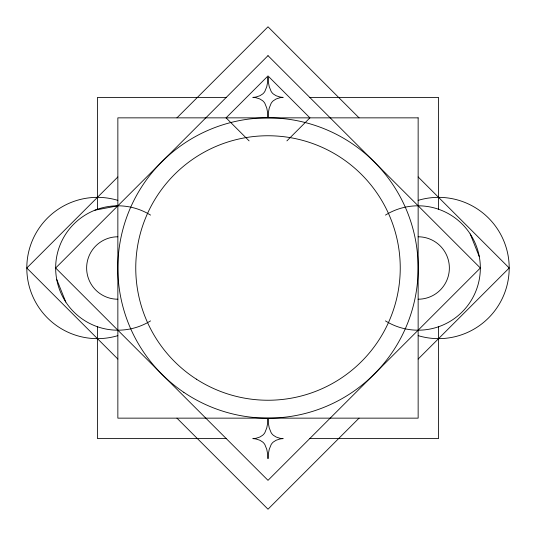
<?xml version="1.0" encoding="UTF-8"?>
<svg xmlns="http://www.w3.org/2000/svg" width="536" height="536" viewBox="0 0 536 536"><rect width="100%" height="100%" fill="white"/><g stroke="black" fill="none" stroke-linecap="round" stroke-linejoin="round"><path stroke-width="0.8" d="M117.853 176.947L26.8 268L117.853 359.053M176.947 117.853L268 26.8L359.053 117.853M286.894 140.881L309.922 117.853L268 75.924L226.078 117.853L249.106 140.881M359.053 418.147L268 509.2L176.947 418.147M418.147 359.053L509.2 268L418.147 176.947M94.959 210.172L117.853 205.804M226.212 97.445L97.445 97.445L97.445 209.248M309.788 97.445L438.555 97.445L438.555 209.248M226.212 438.555L97.445 438.555L97.445 326.752M309.788 438.555L438.555 438.555L438.555 326.752M470.206 233.964L479.305 256.684M56.695 279.316L65.794 302.036M418.147 236.785A31.215 31.215 0 0 1 449.369 268A31.215 31.215 0 0 1 418.147 299.215M117.853 299.215A31.215 31.215 0 0 1 86.631 268A31.215 31.215 0 0 1 117.853 236.785M117.853 335.637A70.645 70.645 0 0 1 26.8 268A70.645 70.645 0 0 1 117.853 200.364M418.147 200.364A70.645 70.645 0 0 1 509.2 268A70.645 70.645 0 0 1 418.147 335.637M150.549 320.903A62.196 62.196 0 0 1 70.611 308.455A62.196 62.196 0 0 1 70.611 227.545A62.196 62.196 0 0 1 150.549 215.097M385.451 215.097A62.196 62.196 0 0 1 465.389 227.545A62.196 62.196 0 0 1 465.389 308.455A62.196 62.196 0 0 1 385.451 320.903M268 77.338L267.94 78.98A44.723 44.723 0 0 1 267.685 81.827L266.767 86.658L264.878 91.368A10.211 10.211 0 0 1 262.633 94.014L259.893 95.736L256.242 96.949A19.886 19.886 0 0 1 254.084 97.291L252.838 97.364L254.084 97.445A19.886 19.886 0 0 1 256.242 97.787L259.893 98.993L262.633 100.721A10.211 10.211 0 0 1 264.878 103.368L266.767 108.078L267.685 112.902A44.723 44.723 0 0 1 267.94 115.749L268 117.391L268.06 115.749A44.723 44.723 0 0 1 268.315 112.902L269.233 108.078L271.122 103.368A10.211 10.211 0 0 1 273.367 100.721L276.107 98.993L279.759 97.787A19.886 19.886 0 0 1 281.916 97.445L283.162 97.364L281.916 97.291A19.886 19.886 0 0 1 279.759 96.949L276.107 95.736L273.367 94.014A10.211 10.211 0 0 1 271.122 91.368L269.233 86.658L268.315 81.827A44.723 44.723 0 0 1 268.06 78.98L268 77.338M268 418.609L267.94 420.251A44.723 44.723 0 0 1 267.685 423.098L266.767 427.922L264.878 432.632A10.211 10.211 0 0 1 262.633 435.279L259.893 437.008L256.242 438.214A19.886 19.886 0 0 1 254.084 438.555L252.838 438.636L254.084 438.709A19.886 19.886 0 0 1 256.242 439.051L259.893 440.264L262.633 441.986A10.211 10.211 0 0 1 264.878 444.632L266.767 449.342L267.685 454.173A44.723 44.723 0 0 1 267.94 457.02L268 458.662L268.06 457.02A44.723 44.723 0 0 1 268.315 454.173L269.233 449.342L271.122 444.632A10.211 10.211 0 0 1 273.367 441.986L276.107 440.264L279.759 439.051A19.886 19.886 0 0 1 281.916 438.709L283.162 438.636L281.916 438.555A19.886 19.886 0 0 1 279.759 438.214L276.107 437.008L273.367 435.279A10.211 10.211 0 0 1 271.122 432.632L269.233 427.922L268.315 423.098A44.723 44.723 0 0 1 268.06 420.251L268 418.609M268 55.657L55.657 268L268 480.343L480.343 268L268 55.657M418.147 117.853L117.853 117.853L117.853 418.147L418.147 418.147L418.147 117.853M196.33 379.133A132.238 132.238 0 0 0 400.084 274.506A132.238 132.238 0 0 0 207.593 150.361A132.238 132.238 0 0 0 196.33 379.133M183.841 392.345A150.147 150.147 0 0 0 417.765 278.713A150.147 150.147 0 0 0 202.394 132.941A150.147 150.147 0 0 0 183.841 392.345"/></g></svg>
